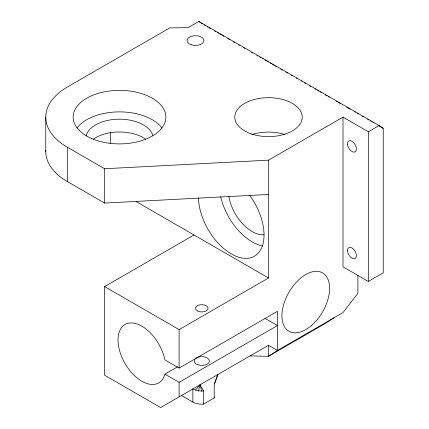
<?xml version="1.0" encoding="UTF-8"?>
<svg xmlns="http://www.w3.org/2000/svg" width="429" height="429" viewBox="0 0 429 429"><rect width="100%" height="100%" fill="white"/><g stroke="black" fill="none" stroke-linecap="round" stroke-linejoin="round"><path stroke-width="0.64" d="M357.909 275.439L357.909 293.323L343.007 312.58L277.45 350.429L268.511 356.279L250.032 355.936M181.494 395.506L192.862 402.07A12.645 7.298 0 0 0 201.802 404.204L203.619 404.07L214.205 397.956L214.441 396.905M192.862 402.07L192.862 388.947L195.479 390.106L198.525 390.835L199.973 384.84L203.619 390.948L203.619 404.07M217.262 375.654L217.852 374.517L214.205 384.834L214.205 397.956M214.441 383.783L217.852 374.517M195.479 390.106L199.973 384.84L201.802 391.082L203.619 390.948M334.068 317.744L325.128 323.589L268.511 356.279L268.511 345.27L160.634 407.55L104.612 375.203L104.612 286.599L194.01 234.985M67.364 147.244L104.612 168.747L268.511 160.146L343.007 117.133L343.007 266.817L368.339 281.44L383.236 272.839L383.236 128.319L379.113 125.536L198.825 21.45L188.052 27.671L169.798 27.885L67.364 87.028A73.75 42.578 0 0 0 67.364 147.244L67.364 181.558L104.612 203.067L268.511 194.46M343.007 117.133L368.339 131.757L379.113 125.536M104.612 286.599L179.113 329.611L268.511 277.997L268.511 160.146M268.511 345.27L277.45 350.429L277.45 311.304L179.113 368.082L164.892 359.867A33.714 19.466 60 0 0 128.191 323.257A33.714 19.466 60 0 0 128.191 368.355A33.714 19.466 60 0 0 164.892 374.12L177.66 366.747M164.892 374.12L179.113 382.33L277.45 325.552L264.934 318.329M198.525 390.835L201.802 391.082M204.113 24.898L205.271 25.568M207.009 26.571L208.167 27.241M209.325 27.912L210.489 28.582M214.543 30.926L215.707 31.596M217.444 32.599L218.602 33.269M219.761 33.934L221.503 34.942M222.662 35.612L223.82 36.277M227.879 38.621L229.617 39.624M233.097 41.634L234.835 42.637M238.315 44.648L239.473 45.313M243.527 47.657L244.691 48.327M251.646 52.343L252.804 53.014M256.864 55.357L258.022 56.027M259.76 57.03L260.923 57.7M262.081 58.371L263.24 59.036M264.977 60.044L266.136 60.709M267.299 61.379L268.457 62.049M270.195 63.052L271.353 63.723M272.517 64.393L274.254 65.396M275.413 66.066L276.571 66.736M280.63 69.08L282.368 70.083M285.848 72.088L287.586 73.096M291.066 75.102L292.224 75.772M296.283 78.116L297.442 78.786M301.501 81.129L302.659 81.794M304.397 82.802L305.555 83.467M309.615 85.811L310.773 86.481M314.832 88.824L315.991 89.495M317.733 90.498L318.892 91.168M320.05 91.838L321.208 92.508M325.268 94.847L327.005 95.855M328.164 96.525L329.327 97.19M336.282 101.206L337.441 101.877M338.599 102.547L340.342 103.55M346.718 107.234L350.193 109.239M354.252 111.583L355.41 112.253M357.153 113.256L358.312 113.926M362.366 116.27L363.529 116.94M367.583 119.283L368.747 119.948M370.484 120.957L371.643 121.622M372.801 122.292L373.959 122.962M378.019 125.306L383.236 128.319M136.068 201.533L268.511 277.997M198.825 21.45L202.434 23.885M110.553 132.025L110.559 143.383M368.339 131.757L368.339 281.44M179.113 329.611L179.113 368.082M179.113 382.33L179.113 396.884M104.612 168.747L104.612 203.067M45.764 117.133L45.764 151.453M264.039 234.738A33.714 19.466 60 0 1 228.845 196.546M67.364 181.558A73.75 42.578 0 0 1 45.796 150.15M77.011 127.96A46.359 26.764 0 0 1 119.418 111.878A46.359 26.764 0 0 1 161.942 127.858M86.084 136.1A33.714 19.466 0 0 1 118.956 119.176A33.714 19.466 0 0 1 152.778 135.467M252.236 134.497A33.714 19.466 0 0 1 284.781 134.497M249.662 195.361A46.359 26.764 60 0 1 246.847 258.36A46.359 26.764 60 0 1 198.488 197.753M93.517 139.055A33.714 19.466 0 0 1 145.506 139.055M262.65 245.94A46.359 26.764 60 0 1 220.715 196.734M311.931 325.112A33.714 19.466 -60 0 0 322.613 272.887A33.714 19.466 -60 0 0 282.732 308.258A33.714 19.466 -60 0 0 311.931 325.112M91.366 138.401A46.359 26.764 0 0 0 165.487 120.57A46.359 26.764 0 0 0 101.684 92.428A46.359 26.764 0 0 0 91.366 138.401M251.651 133.993A33.714 19.466 0 0 0 302.225 117.133A33.714 19.466 0 0 0 251.651 100.279A33.714 19.466 0 0 0 251.651 133.993M198.005 364.811A7.588 4.381 0 0 0 209.384 361.02A7.588 4.381 0 0 0 198.005 357.228A7.588 4.381 0 0 0 198.005 364.811M197.329 310.886A6.322 3.652 0 0 0 207.904 309.245A6.322 3.652 0 0 0 200.166 304.778A6.322 3.652 0 0 0 197.329 310.886M191.286 44.788A8.43 4.864 0 0 0 203.931 40.573A8.43 4.864 0 0 0 191.286 36.358A8.43 4.864 0 0 0 191.286 44.788M347.517 144.519A6.322 3.652 60 0 0 354.681 152.043A6.322 3.652 60 0 0 353.641 142.584A6.322 3.652 60 0 0 347.517 144.519M347.479 250.472A6.322 3.652 60 0 0 354.182 258.81A6.322 3.652 60 0 0 354.182 249.871A6.322 3.652 60 0 0 347.479 250.472"/></g></svg>
